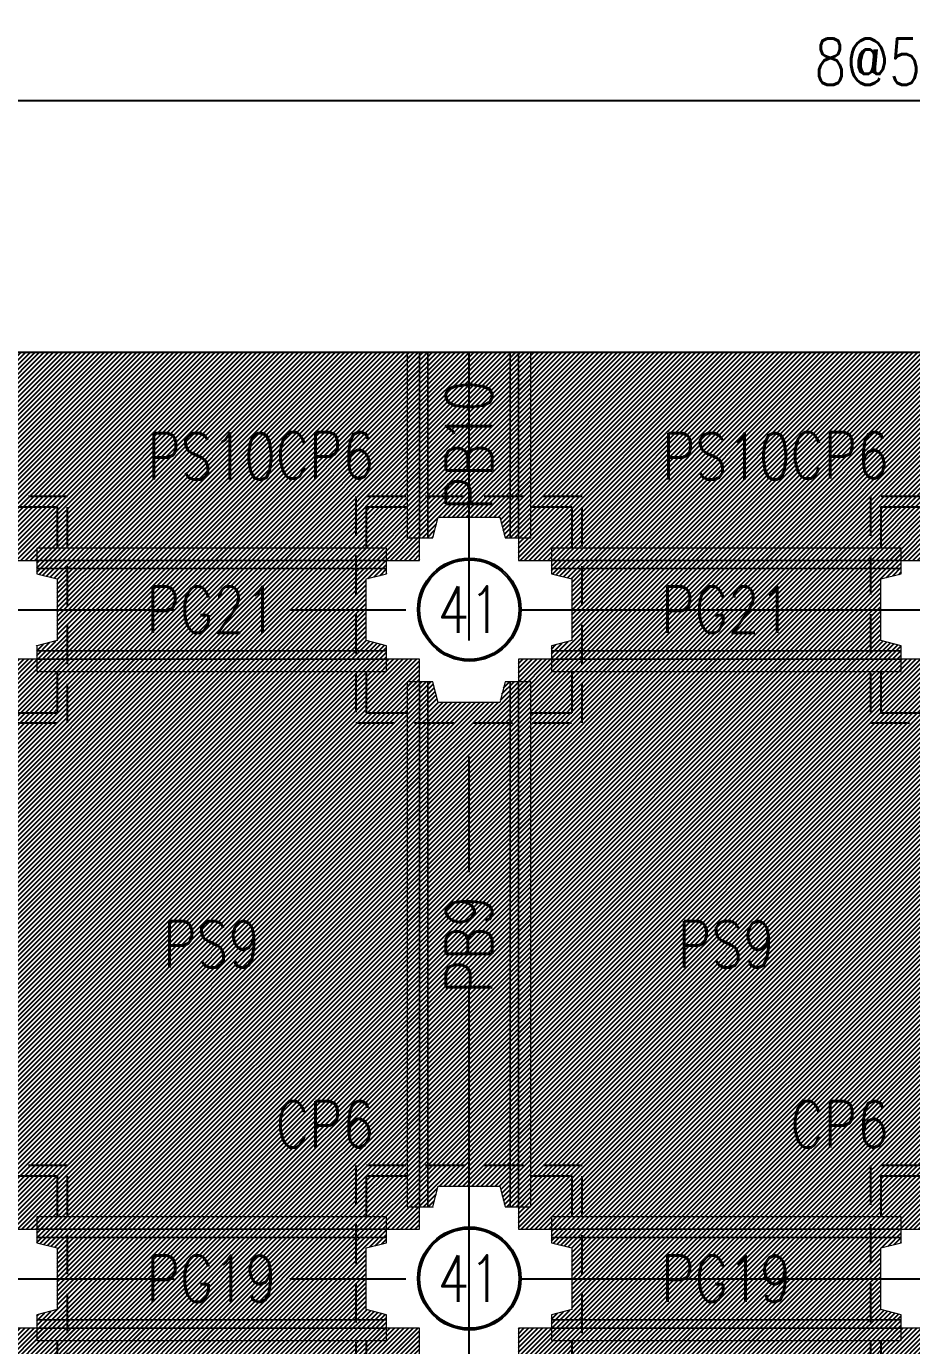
# Model space of a CAD drawing. Extents: x -4754 to 9942, y -22015 to 3841.
# Drawn here: x 1161 to 2021, y -17950 to -16668 of the extents above; entities that cross this region are included whole.
import ezdxf
from ezdxf.enums import TextEntityAlignment as Align

# ---------------------------------------------------------------- set-up
doc = ezdxf.new("R2010")
doc.units = 0
doc.header["$LTSCALE"] = 3
doc.linetypes.add('CENTER', pattern=[2, 1.25, -0.25, 0.25, -0.25])
doc.linetypes.add('DASHED', pattern=[19.05, 12.7, -6.35])
doc.layers.get('0').update_dxf_attribs({"linetype": 'CONTINUOUS'})
for name, color, linetype in [('HB_DIM', 1, 'CONTINUOUS'), ('基椿', 1, 'CONTINUOUS'), ('底圖', 7, 'CONTINUOUS'), ('預鑄梁', 7, 'CONTINUOUS'), ('預鑄梁_HATCH', 253, 'CONTINUOUS'), ('預鑄梁_TXT', 2, 'CONTINUOUS'), ('預鑄梁_外緣', 7, 'CONTINUOUS'), ('預鑄樁帽', 6, 'CONTINUOUS'), ('預鑄樁帽_TXT', 2, 'CONTINUOUS'), ('預鑄版', 7, 'CONTINUOUS'), ('預鑄版_TXT', 2, 'CONTINUOUS')]:
    doc.layers.add(name, color=color, linetype=linetype)
doc.layers.add('預鑄版_HATCH', color=253, linetype='CONTINUOUS', transparency=0.8)
doc.styles.get("Standard").update_dxf_attribs({"font": 'ROMANS.shx', "width": 0.8, "bigfont": 'LCHINA.shx'})
doc.dimstyles.new('150cm', dxfattribs={"dimscale": 15, "dimtxt": 3, "dimasz": 2.5, "dimexe": 2, "dimexo": 2, "dimgap": 1, "dimtad": 1, "dimdsep": 46, "dimtxsty": 'Standard', "dimcen": 0, "dimclrt": 2, "dimadec": 0, "dimazin": 0, "dimtfac": 1, "dimtix": 1, "dimtmove": 2, "dimatfit": 3, "dimfxl": 1, "dimtolj": 1, "dimtzin": 0, "dimarcsym": 0})

# ---------------------------------------------------------------- blocks, each defined once
blk = doc.blocks.new('*D58')
at = {"layer": 'HB_DIM', "color": 0, "lineweight": -2}
for p, q in [((-158.2, -16954.7), (-158.2, -16559.7)), ((4339.8, -16954.7), (4339.8, -16559.7)), ((-120.7, -16589.7), (4302.3, -16589.7))]:
    blk.add_line(p, q, dxfattribs=at)
at = {"layer": 'HB_DIM', "color": 0}
for points in [[(-120.7, -16583.4), (-120.7, -16595.9), (-158.2, -16589.7)], [(4302.3, -16595.9), (4302.3, -16583.4), (4339.8, -16589.7)]]:
    blk.add_solid(points, dxfattribs=at)
at = {"layer": 'HB_DIM', "color": 2, "linetype": 'Continuous', "insert": (2090.8, -16552.2), "char_height": 45, "attachment_point": 5}
blk.add_mtext('\\A1;4498', dxfattribs=at)
blk = doc.blocks.new('*D61')
at = {"layer": 'HB_DIM', "color": 0, "lineweight": -2}
for p, q in [((90.8, -16954.7), (90.8, -16709.7)), ((4090.8, -16954.7), (4090.8, -16709.7)), ((128.3, -16739.7), (4053.3, -16739.7))]:
    blk.add_line(p, q, dxfattribs=at)
at = {"layer": 'HB_DIM', "color": 0}
for points in [[(128.3, -16733.4), (128.3, -16745.9), (90.8, -16739.7)], [(4053.3, -16745.9), (4053.3, -16733.4), (4090.8, -16739.7)]]:
    blk.add_solid(points, dxfattribs=at)
at = {"layer": 'HB_DIM', "color": 2, "linetype": 'Continuous', "insert": (2090.8, -16702.2), "char_height": 45, "attachment_point": 5}
blk.add_mtext('\\A1;8@500=4000', dxfattribs=at)
blk = doc.blocks.new('pile')
at = {"color": 7, "linetype": 'Continuous'}
for radius in [50, 48.4]:
    blk.add_circle((0.4, 0.2), radius, dxfattribs=at)
at = {"color": 2, "linetype": 'Continuous', "width": 0.8}
blk.add_attdef('A', text='', height=45, dxfattribs=at).set_placement((0.4, 0.2), align=Align.MIDDLE)

msp = doc.modelspace()

# ---------------------------------------------------------------- hatches: boundary and pattern name
at = {"layer": '預鑄梁_HATCH', "linetype": 'Continuous'}
h = msp.add_hatch(dxfattribs=at)
h.set_pattern_fill('ANSI31', color=256, style=0)
h.paths.add_polyline_path([(1530.844, -17164.682), (1542.844, -17164.682), (1550.844, -17164.682), (1555.844, -17164.682), (1560.844, -17144.682), (1620.844, -17144.682), (1625.844, -17164.682), (1630.844, -17164.682), (1638.844, -17164.682), (1650.844, -17164.682), (1650.844, -17164.682), (1650.844, -16984.682), (1650.844, -16984.682), (1530.844, -16984.682), (1530.844, -16984.682)], flags=17)
h = msp.add_hatch(dxfattribs=at)
h.set_pattern_fill('ANSI31', color=256, style=0)
h.paths.add_polyline_path([(1170.844, -17294.682), (1510.844, -17294.682), (1510.844, -17294.682), (1510.844, -17282.682), (1510.844, -17274.682), (1510.844, -17269.682), (1490.844, -17264.682), (1490.844, -17204.682), (1510.844, -17199.682), (1510.844, -17194.682), (1510.844, -17186.682), (1510.844, -17174.682), (1510.844, -17174.682), (1170.844, -17174.682), (1170.844, -17174.682), (1170.844, -17186.682), (1170.844, -17194.682), (1170.844, -17199.682), (1190.844, -17204.682), (1190.844, -17264.682), (1170.844, -17269.682), (1170.844, -17274.682), (1170.844, -17282.682)], flags=17)
h = msp.add_hatch(dxfattribs=at)
h.set_pattern_fill('ANSI31', color=256, style=0)
h.paths.add_polyline_path([(1670.844, -17294.682), (2010.844, -17294.682), (2010.844, -17294.682), (2010.844, -17282.682), (2010.844, -17274.682), (2010.844, -17269.682), (1990.844, -17264.682), (1990.844, -17204.682), (2010.844, -17199.682), (2010.844, -17194.682), (2010.844, -17186.682), (2010.844, -17174.682), (2010.844, -17174.682), (1670.844, -17174.682), (1670.844, -17174.682), (1670.844, -17186.682), (1670.844, -17194.682), (1670.844, -17199.682), (1690.844, -17204.682), (1690.844, -17264.682), (1670.844, -17269.682), (1670.844, -17274.682), (1670.844, -17282.682)], flags=17)
h = msp.add_hatch(dxfattribs=at)
h.set_pattern_fill('ANSI31', color=256, style=0)
h.paths.add_polyline_path([(1530.844, -17814.682), (1542.844, -17814.682), (1550.844, -17814.682), (1555.844, -17814.682), (1560.844, -17794.682), (1620.844, -17794.682), (1625.844, -17814.682), (1630.844, -17814.682), (1638.844, -17814.682), (1650.844, -17814.682), (1650.844, -17794.682), (1650.844, -17324.682), (1650.844, -17814.682), (1650.844, -17304.682), (1650.844, -17304.682), (1638.844, -17304.682), (1630.844, -17304.682), (1625.844, -17304.682), (1620.844, -17324.682), (1560.844, -17324.682), (1555.844, -17304.682), (1550.844, -17304.682), (1542.844, -17304.682), (1530.844, -17304.682), (1530.844, -17794.682), (1530.844, -17324.682), (1530.844, -17304.682)], flags=17)
h = msp.add_hatch(dxfattribs=at)
h.set_pattern_fill('ANSI31', color=256, style=0)
h.paths.add_polyline_path([(1170.844, -17944.682), (1510.844, -17944.682), (1510.844, -17944.682), (1510.844, -17932.682), (1510.844, -17924.682), (1510.844, -17919.682), (1490.844, -17914.682), (1490.844, -17854.682), (1510.844, -17849.682), (1510.844, -17844.682), (1510.844, -17836.682), (1510.844, -17824.682), (1510.844, -17824.682), (1170.844, -17824.682), (1170.844, -17824.682), (1170.844, -17836.682), (1170.844, -17844.682), (1170.844, -17849.682), (1190.844, -17854.682), (1190.844, -17914.682), (1170.844, -17919.682), (1170.844, -17924.682), (1170.844, -17932.682)], flags=17)
h = msp.add_hatch(dxfattribs=at)
h.set_pattern_fill('ANSI31', color=256, style=0)
h.paths.add_polyline_path([(1670.844, -17944.682), (2010.844, -17944.682), (2010.844, -17944.682), (2010.844, -17932.682), (2010.844, -17924.682), (2010.844, -17919.682), (1990.844, -17914.682), (1990.844, -17854.682), (2010.844, -17849.682), (2010.844, -17844.682), (2010.844, -17836.682), (2010.844, -17824.682), (2010.844, -17824.682), (1670.844, -17824.682), (1670.844, -17824.682), (1670.844, -17836.682), (1670.844, -17844.682), (1670.844, -17849.682), (1690.844, -17854.682), (1690.844, -17914.682), (1670.844, -17919.682), (1670.844, -17924.682), (1670.844, -17932.682)], flags=17)
at = {"layer": '預鑄版_HATCH', "linetype": 'Continuous'}
h = msp.add_hatch(dxfattribs=at)
h.set_pattern_fill('ANSI31', color=256, style=0)
h.paths.add_polyline_path([(1138.844, -17186.682), (1542.844, -17186.682), (1542.844, -16984.682), (1138.844, -16984.682)], flags=17)
h = msp.add_hatch(dxfattribs=at)
h.set_pattern_fill('ANSI31', color=256, style=0)
h.paths.add_polyline_path([(1638.844, -17186.682), (2042.844, -17186.682), (2042.844, -16984.682), (1638.844, -16984.682)], flags=17)
h = msp.add_hatch(dxfattribs=at)
h.set_pattern_fill('ANSI31', color=256, style=0)
h.paths.add_polyline_path([(1138.844, -17836.682), (1542.844, -17836.682), (1542.844, -17282.682), (1138.844, -17282.682)], flags=17)
h = msp.add_hatch(dxfattribs=at)
h.set_pattern_fill('ANSI31', color=256, style=0)
h.paths.add_polyline_path([(1638.844, -17836.682), (2042.844, -17836.682), (2042.844, -17282.682), (1638.844, -17282.682)], flags=17)
h = msp.add_hatch(dxfattribs=at)
h.set_pattern_fill('ANSI31', color=256, style=0)
h.paths.add_polyline_path([(1138.844, -18486.682), (1542.844, -18486.682), (1542.844, -17932.682), (1138.844, -17932.682)], flags=17)
h = msp.add_hatch(dxfattribs=at)
h.set_pattern_fill('ANSI31', color=256, style=0)
h.paths.add_polyline_path([(1638.844, -18486.682), (2042.844, -18486.682), (2042.844, -17932.682), (1638.844, -17932.682)], flags=17)

# ---------------------------------------------------------------- linework, layer by layer
at = {"layer": '底圖', "color": 4, "linetype": 'Continuous'}
msp.add_lwpolyline([(-158.156, -19964.682), (4339.844, -19964.682), (4339.844, -16984.682), (-158.156, -16984.682), (-158.156, -19964.682)], dxfattribs=at)
at = {"layer": '底圖', "color": 252, "linetype": 'CENTER', "ltscale": 150}
for points in [[(1590.844, -19964.682), (1590.844, -16984.682)], [(-158.156, -17234.682), (4339.844, -17234.682)], [(-158.156, -17884.682), (4339.844, -17884.682)]]:
    msp.add_lwpolyline(points, dxfattribs=at)
at = {"layer": '預鑄梁', "lineweight": 5}
for p, q in [((1542.844, -16984.682, 135), (1530.844, -16984.682, 135)), ((1530.844, -16984.682, 135), (1530.844, -17144.682, 135)), ((1550.844, -16984.682, 119), (1542.844, -16984.682, 135)), ((1542.844, -16984.682, 135), (1542.844, -17144.682, 135)), ((1542.844, -17144.682, 135), (1542.844, -16984.682, 135)), ((1550.844, -17144.682, 119), (1550.844, -16984.682, 119)), ((1630.844, -16984.682, 119), (1550.844, -16984.682, 119)), ((1550.844, -16984.682, 119), (1550.844, -17144.682, 119)), ((1638.844, -16984.682, 135), (1630.844, -16984.682, 119)), ((1630.844, -16984.682, 119), (1630.844, -17144.682, 119)), ((1630.844, -17144.682, 119), (1630.844, -16984.682, 119)), ((1650.844, -16984.682, 135), (1638.844, -16984.682, 135)), ((1638.844, -16984.682, 135), (1638.844, -17144.682, 135)), ((1638.844, -17144.682, 135), (1638.844, -16984.682, 135)), ((1650.844, -17144.682, 135), (1650.844, -16984.682, 135)), ((1530.844, -17144.682, 135), (1530.844, -17164.682, 135)), ((1542.844, -17144.682, 135), (1542.844, -17164.682, 135)), ((1542.844, -17164.682, 135), (1542.844, -17144.682, 135)), ((1550.844, -17144.682, 119), (1550.844, -17164.682, 119)), ((1550.844, -17164.682, 119), (1550.844, -17144.682, 119)), ((1555.844, -17164.682, 119), (1560.844, -17144.682, 119)), ((1560.844, -17144.682, 119), (1620.844, -17144.682, 119)), ((1620.844, -17144.682, 119), (1625.844, -17164.682, 119)), ((1630.844, -17164.682, 119), (1630.844, -17144.682, 119)), ((1630.844, -17144.682, 119), (1630.844, -17164.682, 119)), ((1638.844, -17164.682, 135), (1638.844, -17144.682, 135)), ((1638.844, -17144.682, 135), (1638.844, -17164.682, 135)), ((1650.844, -17164.682, 135), (1650.844, -17144.682, 135)), ((1190.844, -17174.682, 135), (1170.844, -17174.682, 135)), ((1170.844, -17174.682, 135), (1170.844, -17186.682, 135)), ((1490.844, -17174.682, 135), (1190.844, -17174.682, 135)), ((1510.844, -17174.682, 135), (1490.844, -17174.682, 135)), ((1510.844, -17186.682, 135), (1510.844, -17174.682, 135)), ((1530.844, -17164.682, 135), (1542.844, -17164.682, 135)), ((1542.844, -17164.682, 135), (1550.844, -17164.682, 119)), ((1550.844, -17164.682, 119), (1555.844, -17164.682, 119)), ((1625.844, -17164.682, 119), (1630.844, -17164.682, 119)), ((1630.844, -17164.682, 119), (1638.844, -17164.682, 135)), ((1638.844, -17164.682, 135), (1650.844, -17164.682, 135)), ((1690.844, -17174.682, 135), (1670.844, -17174.682, 135)), ((1670.844, -17174.682, 135), (1670.844, -17186.682, 135)), ((1990.844, -17174.682, 135), (1690.844, -17174.682, 135)), ((2010.844, -17174.682, 135), (1990.844, -17174.682, 135)), ((2010.844, -17186.682, 135), (2010.844, -17174.682, 135)), ((1190.844, -17186.682, 135), (1170.844, -17186.682, 135)), ((1170.844, -17186.682, 135), (1170.844, -17194.682, 120)), ((1170.844, -17186.682, 135), (1190.844, -17186.682, 135)), ((1490.844, -17186.682, 135), (1190.844, -17186.682, 135)), ((1190.844, -17186.682, 135), (1490.844, -17186.682, 135)), ((1510.844, -17186.682, 135), (1490.844, -17186.682, 135)), ((1490.844, -17186.682, 135), (1510.844, -17186.682, 135)), ((1510.844, -17194.682, 120), (1510.844, -17186.682, 135)), ((1690.844, -17186.682, 135), (1670.844, -17186.682, 135)), ((1670.844, -17186.682, 135), (1670.844, -17194.682, 120)), ((1670.844, -17186.682, 135), (1690.844, -17186.682, 135)), ((1990.844, -17186.682, 135), (1690.844, -17186.682, 135)), ((1690.844, -17186.682, 135), (1990.844, -17186.682, 135)), ((2010.844, -17186.682, 135), (1990.844, -17186.682, 135)), ((1990.844, -17186.682, 135), (2010.844, -17186.682, 135)), ((2010.844, -17194.682, 120), (2010.844, -17186.682, 135)), ((1190.844, -17194.682, 120), (1170.844, -17194.682, 120)), ((1170.844, -17194.682, 120), (1170.844, -17199.682, 120)), ((1170.844, -17194.682, 120), (1190.844, -17194.682, 120)), ((1170.844, -17199.682, 120), (1190.844, -17204.682, 120)), ((1190.844, -17194.682, 120), (1490.844, -17194.682, 120)), ((1490.844, -17194.682, 120), (1190.844, -17194.682, 120)), ((1510.844, -17194.682, 120), (1490.844, -17194.682, 120)), ((1490.844, -17194.682, 120), (1510.844, -17194.682, 120)), ((1490.844, -17204.682, 120), (1510.844, -17199.682, 120)), ((1510.844, -17199.682, 120), (1510.844, -17194.682, 120)), ((1690.844, -17194.682, 120), (1670.844, -17194.682, 120)), ((1670.844, -17194.682, 120), (1670.844, -17199.682, 120)), ((1670.844, -17194.682, 120), (1690.844, -17194.682, 120)), ((1670.844, -17199.682, 120), (1690.844, -17204.682, 120)), ((1690.844, -17194.682, 120), (1990.844, -17194.682, 120)), ((1990.844, -17194.682, 120), (1690.844, -17194.682, 120)), ((2010.844, -17194.682, 120), (1990.844, -17194.682, 120)), ((1990.844, -17194.682, 120), (2010.844, -17194.682, 120)), ((1990.844, -17204.682, 120), (2010.844, -17199.682, 120)), ((2010.844, -17199.682, 120), (2010.844, -17194.682, 120)), ((1190.844, -17204.682, 120), (1190.844, -17264.682, 120)), ((1490.844, -17264.682, 120), (1490.844, -17204.682, 120)), ((1690.844, -17204.682, 120), (1690.844, -17264.682, 120)), ((1990.844, -17264.682, 120), (1990.844, -17204.682, 120)), ((1190.844, -17264.682, 120), (1170.844, -17269.682, 120)), ((1510.844, -17269.682, 120), (1490.844, -17264.682, 120)), ((1690.844, -17264.682, 120), (1670.844, -17269.682, 120)), ((2010.844, -17269.682, 120), (1990.844, -17264.682, 120)), ((1170.844, -17269.682, 120), (1170.844, -17274.682, 120)), ((1170.844, -17274.682, 120), (1190.844, -17274.682, 120)), ((1190.844, -17274.682, 120), (1170.844, -17274.682, 120)), ((1170.844, -17274.682, 120), (1170.844, -17282.682, 136)), ((1490.844, -17274.682, 120), (1190.844, -17274.682, 120)), ((1190.844, -17274.682, 120), (1490.844, -17274.682, 120)), ((1490.844, -17274.682, 120), (1510.844, -17274.682, 120)), ((1510.844, -17274.682, 120), (1490.844, -17274.682, 120)), ((1510.844, -17274.682, 120), (1510.844, -17269.682, 120)), ((1510.844, -17282.682, 136), (1510.844, -17274.682, 120)), ((1670.844, -17269.682, 120), (1670.844, -17274.682, 120)), ((1670.844, -17274.682, 120), (1690.844, -17274.682, 120)), ((1690.844, -17274.682, 120), (1670.844, -17274.682, 120)), ((1670.844, -17274.682, 120), (1670.844, -17282.682, 136)), ((1990.844, -17274.682, 120), (1690.844, -17274.682, 120)), ((1690.844, -17274.682, 120), (1990.844, -17274.682, 120)), ((1990.844, -17274.682, 120), (2010.844, -17274.682, 120)), ((2010.844, -17274.682, 120), (1990.844, -17274.682, 120)), ((2010.844, -17274.682, 120), (2010.844, -17269.682, 120)), ((2010.844, -17282.682, 136), (2010.844, -17274.682, 120)), ((1170.844, -17282.682, 136), (1190.844, -17282.682, 136)), ((1190.844, -17282.682, 136), (1170.844, -17282.682, 136)), ((1170.844, -17282.682, 136), (1170.844, -17294.682, 136)), ((1490.844, -17282.682, 136), (1190.844, -17282.682, 136)), ((1190.844, -17282.682, 136), (1490.844, -17282.682, 136)), ((1490.844, -17282.682, 136), (1510.844, -17282.682, 136)), ((1510.844, -17282.682, 136), (1490.844, -17282.682, 136)), ((1510.844, -17294.682, 136), (1510.844, -17282.682, 136)), ((1670.844, -17282.682, 136), (1690.844, -17282.682, 136)), ((1690.844, -17282.682, 136), (1670.844, -17282.682, 136)), ((1670.844, -17282.682, 136), (1670.844, -17294.682, 136)), ((1990.844, -17282.682, 136), (1690.844, -17282.682, 136)), ((1690.844, -17282.682, 136), (1990.844, -17282.682, 136)), ((1990.844, -17282.682, 136), (2010.844, -17282.682, 136)), ((2010.844, -17282.682, 136), (1990.844, -17282.682, 136)), ((2010.844, -17294.682, 136), (2010.844, -17282.682, 136)), ((1170.844, -17294.682, 136), (1190.844, -17294.682, 136)), ((1190.844, -17294.682, 136), (1490.844, -17294.682, 136)), ((1490.844, -17294.682, 136), (1510.844, -17294.682, 136)), ((1542.844, -17304.682, 136), (1530.844, -17304.682, 136)), ((1530.844, -17304.682, 136), (1530.844, -17324.682, 136)), ((1550.844, -17304.682, 120), (1542.844, -17304.682, 136)), ((1542.844, -17304.682, 136), (1542.844, -17324.682, 136)), ((1542.844, -17324.682, 136), (1542.844, -17304.682, 136)), ((1555.844, -17304.682, 120), (1550.844, -17304.682, 120)), ((1550.844, -17304.682, 120), (1550.844, -17324.682, 120)), ((1550.844, -17324.682, 120), (1550.844, -17304.682, 120)), ((1560.844, -17324.682, 120), (1555.844, -17304.682, 120)), ((1625.844, -17304.682, 120), (1620.844, -17324.682, 120)), ((1630.844, -17304.682, 120), (1625.844, -17304.682, 120)), ((1630.844, -17324.682, 120), (1630.844, -17304.682, 120)), ((1630.844, -17304.682, 120), (1630.844, -17324.682, 120)), ((1638.844, -17304.682, 136), (1630.844, -17304.682, 120)), ((1638.844, -17324.682, 136), (1638.844, -17304.682, 136)), ((1638.844, -17304.682, 136), (1638.844, -17324.682, 136)), ((1650.844, -17304.682, 136), (1638.844, -17304.682, 136)), ((1650.844, -17324.682, 136), (1650.844, -17304.682, 136)), ((1670.844, -17294.682, 136), (1690.844, -17294.682, 136)), ((1690.844, -17294.682, 136), (1990.844, -17294.682, 136)), ((1990.844, -17294.682, 136), (2010.844, -17294.682, 136)), ((1530.844, -17324.682, 136), (1530.844, -17794.682, 136)), ((1542.844, -17324.682, 136), (1542.844, -17794.682, 136)), ((1542.844, -17794.682, 136), (1542.844, -17324.682, 136)), ((1550.844, -17794.682, 120), (1550.844, -17324.682, 120)), ((1550.844, -17324.682, 120), (1550.844, -17794.682, 120)), ((1620.844, -17324.682, 120), (1560.844, -17324.682, 120)), ((1630.844, -17324.682, 120), (1630.844, -17794.682, 120)), ((1630.844, -17794.682, 120), (1630.844, -17324.682, 120)), ((1638.844, -17324.682, 136), (1638.844, -17794.682, 136)), ((1638.844, -17794.682, 136), (1638.844, -17324.682, 136)), ((1650.844, -17794.682, 136), (1650.844, -17324.682, 136)), ((1530.844, -17794.682, 136), (1530.844, -17814.682, 136)), ((1542.844, -17794.682, 136), (1542.844, -17814.682, 136)), ((1542.844, -17814.682, 136), (1542.844, -17794.682, 136)), ((1550.844, -17794.682, 120), (1550.844, -17814.682, 120)), ((1550.844, -17814.682, 120), (1550.844, -17794.682, 120)), ((1555.844, -17814.682, 120), (1560.844, -17794.682, 120)), ((1560.844, -17794.682, 120), (1620.844, -17794.682, 120)), ((1620.844, -17794.682, 120), (1625.844, -17814.682, 120)), ((1630.844, -17814.682, 120), (1630.844, -17794.682, 120)), ((1630.844, -17794.682, 120), (1630.844, -17814.682, 120)), ((1638.844, -17814.682, 136), (1638.844, -17794.682, 136)), ((1638.844, -17794.682, 136), (1638.844, -17814.682, 136)), ((1650.844, -17814.682, 136), (1650.844, -17794.682, 136)), ((1530.844, -17814.682, 136), (1542.844, -17814.682, 136)), ((1542.844, -17814.682, 136), (1550.844, -17814.682, 120)), ((1550.844, -17814.682, 120), (1555.844, -17814.682, 120)), ((1625.844, -17814.682, 120), (1630.844, -17814.682, 120)), ((1630.844, -17814.682, 120), (1638.844, -17814.682, 136)), ((1638.844, -17814.682, 136), (1650.844, -17814.682, 136)), ((1190.844, -17824.682, 136), (1170.844, -17824.682, 136)), ((1170.844, -17824.682, 136), (1170.844, -17836.682, 136)), ((1490.844, -17824.682, 136), (1190.844, -17824.682, 136)), ((1510.844, -17824.682, 136), (1490.844, -17824.682, 136)), ((1510.844, -17836.682, 136), (1510.844, -17824.682, 136)), ((1690.844, -17824.682, 136), (1670.844, -17824.682, 136)), ((1670.844, -17824.682, 136), (1670.844, -17836.682, 136)), ((1990.844, -17824.682, 136), (1690.844, -17824.682, 136)), ((2010.844, -17824.682, 136), (1990.844, -17824.682, 136)), ((2010.844, -17836.682, 136), (2010.844, -17824.682, 136)), ((1190.844, -17836.682, 136), (1170.844, -17836.682, 136)), ((1170.844, -17836.682, 136), (1170.844, -17844.682, 124)), ((1170.844, -17836.682, 136), (1190.844, -17836.682, 136)), ((1490.844, -17836.682, 136), (1190.844, -17836.682, 136)), ((1190.844, -17836.682, 136), (1490.844, -17836.682, 136)), ((1510.844, -17836.682, 136), (1490.844, -17836.682, 136)), ((1490.844, -17836.682, 136), (1510.844, -17836.682, 136)), ((1510.844, -17844.682, 124), (1510.844, -17836.682, 136)), ((1690.844, -17836.682, 136), (1670.844, -17836.682, 136)), ((1670.844, -17836.682, 136), (1670.844, -17844.682, 124)), ((1670.844, -17836.682, 136), (1690.844, -17836.682, 136)), ((1990.844, -17836.682, 136), (1690.844, -17836.682, 136)), ((1690.844, -17836.682, 136), (1990.844, -17836.682, 136)), ((2010.844, -17836.682, 136), (1990.844, -17836.682, 136)), ((1990.844, -17836.682, 136), (2010.844, -17836.682, 136)), ((2010.844, -17844.682, 124), (2010.844, -17836.682, 136)), ((1190.844, -17844.682, 124), (1170.844, -17844.682, 124)), ((1170.844, -17844.682, 124), (1170.844, -17849.682, 124)), ((1170.844, -17844.682, 124), (1190.844, -17844.682, 124)), ((1170.844, -17849.682, 124), (1190.844, -17854.682, 124)), ((1190.844, -17844.682, 124), (1490.844, -17844.682, 124)), ((1490.844, -17844.682, 124), (1190.844, -17844.682, 124)), ((1190.844, -17854.682, 124), (1190.844, -17914.682, 124)), ((1510.844, -17844.682, 124), (1490.844, -17844.682, 124)), ((1490.844, -17844.682, 124), (1510.844, -17844.682, 124)), ((1490.844, -17854.682, 124), (1510.844, -17849.682, 124)), ((1490.844, -17914.682, 124), (1490.844, -17854.682, 124)), ((1510.844, -17849.682, 124), (1510.844, -17844.682, 124)), ((1690.844, -17844.682, 124), (1670.844, -17844.682, 124)), ((1670.844, -17844.682, 124), (1670.844, -17849.682, 124)), ((1670.844, -17844.682, 124), (1690.844, -17844.682, 124)), ((1670.844, -17849.682, 124), (1690.844, -17854.682, 124)), ((1690.844, -17844.682, 124), (1990.844, -17844.682, 124)), ((1990.844, -17844.682, 124), (1690.844, -17844.682, 124)), ((1690.844, -17854.682, 124), (1690.844, -17914.682, 124)), ((2010.844, -17844.682, 124), (1990.844, -17844.682, 124)), ((1990.844, -17844.682, 124), (2010.844, -17844.682, 124)), ((1990.844, -17854.682, 124), (2010.844, -17849.682, 124)), ((1990.844, -17914.682, 124), (1990.844, -17854.682, 124)), ((2010.844, -17849.682, 124), (2010.844, -17844.682, 124)), ((1190.844, -17914.682, 124), (1170.844, -17919.682, 124)), ((1170.844, -17919.682, 124), (1170.844, -17924.682, 124)), ((1510.844, -17919.682, 124), (1490.844, -17914.682, 124)), ((1510.844, -17924.682, 124), (1510.844, -17919.682, 124)), ((1690.844, -17914.682, 124), (1670.844, -17919.682, 124)), ((1670.844, -17919.682, 124), (1670.844, -17924.682, 124)), ((2010.844, -17919.682, 124), (1990.844, -17914.682, 124)), ((2010.844, -17924.682, 124), (2010.844, -17919.682, 124)), ((1170.844, -17924.682, 124), (1190.844, -17924.682, 124)), ((1190.844, -17924.682, 124), (1170.844, -17924.682, 124)), ((1170.844, -17924.682, 124), (1170.844, -17932.682, 140)), ((1170.844, -17932.682, 140), (1190.844, -17932.682, 140)), ((1190.844, -17932.682, 140), (1170.844, -17932.682, 140)), ((1170.844, -17932.682, 140), (1170.844, -17944.682, 140)), ((1490.844, -17924.682, 124), (1190.844, -17924.682, 124)), ((1190.844, -17924.682, 124), (1490.844, -17924.682, 124)), ((1490.844, -17932.682, 140), (1190.844, -17932.682, 140)), ((1190.844, -17932.682, 140), (1490.844, -17932.682, 140)), ((1490.844, -17924.682, 124), (1510.844, -17924.682, 124)), ((1510.844, -17924.682, 124), (1490.844, -17924.682, 124)), ((1490.844, -17932.682, 140), (1510.844, -17932.682, 140)), ((1510.844, -17932.682, 140), (1490.844, -17932.682, 140)), ((1510.844, -17932.682, 140), (1510.844, -17924.682, 124)), ((1510.844, -17944.682, 140), (1510.844, -17932.682, 140)), ((1670.844, -17924.682, 124), (1690.844, -17924.682, 124)), ((1690.844, -17924.682, 124), (1670.844, -17924.682, 124)), ((1670.844, -17924.682, 124), (1670.844, -17932.682, 140)), ((1670.844, -17932.682, 140), (1690.844, -17932.682, 140)), ((1690.844, -17932.682, 140), (1670.844, -17932.682, 140)), ((1670.844, -17932.682, 140), (1670.844, -17944.682, 140)), ((1990.844, -17924.682, 124), (1690.844, -17924.682, 124)), ((1690.844, -17924.682, 124), (1990.844, -17924.682, 124)), ((1990.844, -17932.682, 140), (1690.844, -17932.682, 140)), ((1690.844, -17932.682, 140), (1990.844, -17932.682, 140)), ((1990.844, -17924.682, 124), (2010.844, -17924.682, 124)), ((2010.844, -17924.682, 124), (1990.844, -17924.682, 124)), ((1990.844, -17932.682, 140), (2010.844, -17932.682, 140)), ((2010.844, -17932.682, 140), (1990.844, -17932.682, 140)), ((2010.844, -17932.682, 140), (2010.844, -17924.682, 124)), ((2010.844, -17944.682, 140), (2010.844, -17932.682, 140)), ((1170.844, -17944.682, 140), (1190.844, -17944.682, 140)), ((1190.844, -17944.682, 140), (1490.844, -17944.682, 140)), ((1490.844, -17944.682, 140), (1510.844, -17944.682, 140)), ((1670.844, -17944.682, 140), (1690.844, -17944.682, 140)), ((1690.844, -17944.682, 140), (1990.844, -17944.682, 140)), ((1990.844, -17944.682, 140), (2010.844, -17944.682, 140))]:
    msp.add_line(p, q, dxfattribs=at)
at = {"layer": '預鑄梁', "color": 1, "linetype": 'Continuous'}
for points in [[(1150.844, -17134.682), (1190.844, -17134.682)], [(1190.844, -17134.682), (1190.844, -17174.682)], [(1490.844, -17134.682), (1490.844, -17174.682)], [(1490.844, -17134.682), (1530.844, -17134.682)], [(1650.844, -17134.682), (1690.844, -17134.682)], [(1690.844, -17134.682), (1690.844, -17174.682)], [(1990.844, -17134.682), (1990.844, -17174.682)], [(1990.844, -17134.682), (2030.844, -17134.682)], [(1190.844, -17294.682), (1190.844, -17334.682)], [(1490.844, -17294.682), (1490.844, -17334.682)], [(1690.844, -17294.682), (1690.844, -17334.682)], [(1990.844, -17294.682), (1990.844, -17334.682)], [(1150.844, -17334.682), (1190.844, -17334.682)], [(1490.844, -17334.682), (1530.844, -17334.682)], [(1650.844, -17334.682), (1690.844, -17334.682)], [(1990.844, -17334.682), (2030.844, -17334.682)], [(1150.844, -17784.682), (1190.844, -17784.682)], [(1190.844, -17784.682), (1190.844, -17824.682)], [(1490.844, -17784.682), (1490.844, -17824.682)], [(1490.844, -17784.682), (1530.844, -17784.682)], [(1650.844, -17784.682), (1690.844, -17784.682)], [(1690.844, -17784.682), (1690.844, -17824.682)], [(1990.844, -17784.682), (1990.844, -17824.682)], [(1990.844, -17784.682), (2030.844, -17784.682)], [(1190.844, -17944.682), (1190.844, -17984.682)], [(1490.844, -17944.682), (1490.844, -17984.682)], [(1690.844, -17944.682), (1690.844, -17984.682)], [(1990.844, -17944.682), (1990.844, -17984.682)]]:
    msp.add_lwpolyline(points, dxfattribs=at)
at = {"layer": '預鑄梁_外緣', "lineweight": 5}
for p, q in [((1542.844, -16984.682, 135), (1530.844, -16984.682, 135)), ((1530.844, -16984.682, 135), (1530.844, -17144.682, 135)), ((1550.844, -16984.682, 119), (1542.844, -16984.682, 135)), ((1630.844, -16984.682, 119), (1550.844, -16984.682, 119)), ((1638.844, -16984.682, 135), (1630.844, -16984.682, 119)), ((1650.844, -16984.682, 135), (1638.844, -16984.682, 135)), ((1650.844, -17144.682, 135), (1650.844, -16984.682, 135)), ((1530.844, -17144.682, 135), (1530.844, -17164.682, 135)), ((1555.844, -17164.682, 119), (1560.844, -17144.682, 119)), ((1560.844, -17144.682, 119), (1620.844, -17144.682, 119)), ((1620.844, -17144.682, 119), (1625.844, -17164.682, 119)), ((1650.844, -17164.682, 135), (1650.844, -17144.682, 135)), ((1190.844, -17174.682, 135), (1170.844, -17174.682, 135)), ((1170.844, -17174.682, 135), (1170.844, -17186.682, 135)), ((1490.844, -17174.682, 135), (1190.844, -17174.682, 135)), ((1510.844, -17174.682, 135), (1490.844, -17174.682, 135)), ((1510.844, -17186.682, 135), (1510.844, -17174.682, 135)), ((1530.844, -17164.682, 135), (1542.844, -17164.682, 135)), ((1542.844, -17164.682, 135), (1550.844, -17164.682, 119)), ((1550.844, -17164.682, 119), (1555.844, -17164.682, 119)), ((1625.844, -17164.682, 119), (1630.844, -17164.682, 119)), ((1630.844, -17164.682, 119), (1638.844, -17164.682, 135)), ((1638.844, -17164.682, 135), (1650.844, -17164.682, 135)), ((1690.844, -17174.682, 135), (1670.844, -17174.682, 135)), ((1670.844, -17174.682, 135), (1670.844, -17186.682, 135)), ((1990.844, -17174.682, 135), (1690.844, -17174.682, 135)), ((2010.844, -17174.682, 135), (1990.844, -17174.682, 135)), ((2010.844, -17186.682, 135), (2010.844, -17174.682, 135)), ((1170.844, -17186.682, 135), (1170.844, -17194.682, 120)), ((1510.844, -17194.682, 120), (1510.844, -17186.682, 135)), ((1670.844, -17186.682, 135), (1670.844, -17194.682, 120)), ((2010.844, -17194.682, 120), (2010.844, -17186.682, 135)), ((1170.844, -17194.682, 120), (1170.844, -17199.682, 120)), ((1170.844, -17199.682, 120), (1190.844, -17204.682, 120)), ((1490.844, -17204.682, 120), (1510.844, -17199.682, 120)), ((1510.844, -17199.682, 120), (1510.844, -17194.682, 120)), ((1670.844, -17194.682, 120), (1670.844, -17199.682, 120)), ((1670.844, -17199.682, 120), (1690.844, -17204.682, 120)), ((1990.844, -17204.682, 120), (2010.844, -17199.682, 120)), ((2010.844, -17199.682, 120), (2010.844, -17194.682, 120)), ((1190.844, -17204.682, 120), (1190.844, -17264.682, 120)), ((1490.844, -17264.682, 120), (1490.844, -17204.682, 120)), ((1690.844, -17204.682, 120), (1690.844, -17264.682, 120)), ((1990.844, -17264.682, 120), (1990.844, -17204.682, 120)), ((1190.844, -17264.682, 120), (1170.844, -17269.682, 120)), ((1510.844, -17269.682, 120), (1490.844, -17264.682, 120)), ((1690.844, -17264.682, 120), (1670.844, -17269.682, 120)), ((2010.844, -17269.682, 120), (1990.844, -17264.682, 120)), ((1170.844, -17269.682, 120), (1170.844, -17274.682, 120)), ((1170.844, -17274.682, 120), (1170.844, -17282.682, 136)), ((1510.844, -17274.682, 120), (1510.844, -17269.682, 120)), ((1510.844, -17282.682, 136), (1510.844, -17274.682, 120)), ((1670.844, -17269.682, 120), (1670.844, -17274.682, 120)), ((1670.844, -17274.682, 120), (1670.844, -17282.682, 136)), ((2010.844, -17274.682, 120), (2010.844, -17269.682, 120)), ((2010.844, -17282.682, 136), (2010.844, -17274.682, 120)), ((1170.844, -17282.682, 136), (1170.844, -17294.682, 136)), ((1510.844, -17294.682, 136), (1510.844, -17282.682, 136)), ((1670.844, -17282.682, 136), (1670.844, -17294.682, 136)), ((2010.844, -17294.682, 136), (2010.844, -17282.682, 136)), ((1170.844, -17294.682, 136), (1190.844, -17294.682, 136)), ((1190.844, -17294.682, 136), (1490.844, -17294.682, 136)), ((1490.844, -17294.682, 136), (1510.844, -17294.682, 136)), ((1542.844, -17304.682, 136), (1530.844, -17304.682, 136)), ((1530.844, -17304.682, 136), (1530.844, -17324.682, 136)), ((1550.844, -17304.682, 120), (1542.844, -17304.682, 136)), ((1555.844, -17304.682, 120), (1550.844, -17304.682, 120)), ((1560.844, -17324.682, 120), (1555.844, -17304.682, 120)), ((1625.844, -17304.682, 120), (1620.844, -17324.682, 120)), ((1630.844, -17304.682, 120), (1625.844, -17304.682, 120)), ((1638.844, -17304.682, 136), (1630.844, -17304.682, 120)), ((1650.844, -17304.682, 136), (1638.844, -17304.682, 136)), ((1650.844, -17324.682, 136), (1650.844, -17304.682, 136)), ((1670.844, -17294.682, 136), (1690.844, -17294.682, 136)), ((1690.844, -17294.682, 136), (1990.844, -17294.682, 136)), ((1990.844, -17294.682, 136), (2010.844, -17294.682, 136)), ((1530.844, -17324.682, 136), (1530.844, -17794.682, 136)), ((1620.844, -17324.682, 120), (1560.844, -17324.682, 120)), ((1650.844, -17794.682, 136), (1650.844, -17324.682, 136)), ((1530.844, -17794.682, 136), (1530.844, -17814.682, 136)), ((1555.844, -17814.682, 120), (1560.844, -17794.682, 120)), ((1560.844, -17794.682, 120), (1620.844, -17794.682, 120)), ((1620.844, -17794.682, 120), (1625.844, -17814.682, 120)), ((1650.844, -17814.682, 136), (1650.844, -17794.682, 136)), ((1530.844, -17814.682, 136), (1542.844, -17814.682, 136)), ((1542.844, -17814.682, 136), (1550.844, -17814.682, 120)), ((1550.844, -17814.682, 120), (1555.844, -17814.682, 120)), ((1625.844, -17814.682, 120), (1630.844, -17814.682, 120)), ((1630.844, -17814.682, 120), (1638.844, -17814.682, 136)), ((1638.844, -17814.682, 136), (1650.844, -17814.682, 136)), ((1190.844, -17824.682, 136), (1170.844, -17824.682, 136)), ((1170.844, -17824.682, 136), (1170.844, -17836.682, 136)), ((1490.844, -17824.682, 136), (1190.844, -17824.682, 136)), ((1510.844, -17824.682, 136), (1490.844, -17824.682, 136)), ((1510.844, -17836.682, 136), (1510.844, -17824.682, 136)), ((1690.844, -17824.682, 136), (1670.844, -17824.682, 136)), ((1670.844, -17824.682, 136), (1670.844, -17836.682, 136)), ((1990.844, -17824.682, 136), (1690.844, -17824.682, 136)), ((2010.844, -17824.682, 136), (1990.844, -17824.682, 136)), ((2010.844, -17836.682, 136), (2010.844, -17824.682, 136)), ((1170.844, -17836.682, 136), (1170.844, -17844.682, 124)), ((1510.844, -17844.682, 124), (1510.844, -17836.682, 136)), ((1670.844, -17836.682, 136), (1670.844, -17844.682, 124)), ((2010.844, -17844.682, 124), (2010.844, -17836.682, 136)), ((1170.844, -17844.682, 124), (1170.844, -17849.682, 124)), ((1170.844, -17849.682, 124), (1190.844, -17854.682, 124)), ((1190.844, -17854.682, 124), (1190.844, -17914.682, 124)), ((1490.844, -17854.682, 124), (1510.844, -17849.682, 124)), ((1490.844, -17914.682, 124), (1490.844, -17854.682, 124)), ((1510.844, -17849.682, 124), (1510.844, -17844.682, 124)), ((1670.844, -17844.682, 124), (1670.844, -17849.682, 124)), ((1670.844, -17849.682, 124), (1690.844, -17854.682, 124)), ((1690.844, -17854.682, 124), (1690.844, -17914.682, 124)), ((1990.844, -17854.682, 124), (2010.844, -17849.682, 124)), ((1990.844, -17914.682, 124), (1990.844, -17854.682, 124)), ((2010.844, -17849.682, 124), (2010.844, -17844.682, 124)), ((1190.844, -17914.682, 124), (1170.844, -17919.682, 124)), ((1170.844, -17919.682, 124), (1170.844, -17924.682, 124)), ((1510.844, -17919.682, 124), (1490.844, -17914.682, 124)), ((1510.844, -17924.682, 124), (1510.844, -17919.682, 124)), ((1690.844, -17914.682, 124), (1670.844, -17919.682, 124)), ((1670.844, -17919.682, 124), (1670.844, -17924.682, 124)), ((2010.844, -17919.682, 124), (1990.844, -17914.682, 124)), ((2010.844, -17924.682, 124), (2010.844, -17919.682, 124)), ((1170.844, -17924.682, 124), (1170.844, -17932.682, 140)), ((1170.844, -17932.682, 140), (1170.844, -17944.682, 140)), ((1510.844, -17932.682, 140), (1510.844, -17924.682, 124)), ((1510.844, -17944.682, 140), (1510.844, -17932.682, 140)), ((1670.844, -17924.682, 124), (1670.844, -17932.682, 140)), ((1670.844, -17932.682, 140), (1670.844, -17944.682, 140)), ((2010.844, -17932.682, 140), (2010.844, -17924.682, 124)), ((2010.844, -17944.682, 140), (2010.844, -17932.682, 140)), ((1170.844, -17944.682, 140), (1190.844, -17944.682, 140)), ((1190.844, -17944.682, 140), (1490.844, -17944.682, 140)), ((1490.844, -17944.682, 140), (1510.844, -17944.682, 140)), ((1670.844, -17944.682, 140), (1690.844, -17944.682, 140)), ((1690.844, -17944.682, 140), (1990.844, -17944.682, 140)), ((1990.844, -17944.682, 140), (2010.844, -17944.682, 140))]:
    msp.add_line(p, q, dxfattribs=at)
at = {"layer": '預鑄樁帽', "linetype": 'DASHED'}
for points in [[(980.844, -17344.682), (1200.844, -17344.682), (1200.844, -17124.682), (980.844, -17124.682), (980.844, -17344.682)], [(1480.844, -17344.682), (1700.844, -17344.682), (1700.844, -17124.682), (1480.844, -17124.682), (1480.844, -17344.682)], [(1980.844, -17344.682), (2200.844, -17344.682), (2200.844, -17124.682), (1980.844, -17124.682), (1980.844, -17344.682)], [(980.844, -17994.682), (1200.844, -17994.682), (1200.844, -17774.682), (980.844, -17774.682), (980.844, -17994.682)], [(1480.844, -17994.682), (1700.844, -17994.682), (1700.844, -17774.682), (1480.844, -17774.682), (1480.844, -17994.682)], [(1980.844, -17994.682), (2200.844, -17994.682), (2200.844, -17774.682), (1980.844, -17774.682), (1980.844, -17994.682)]]:
    msp.add_lwpolyline(points, dxfattribs=at)
at = {"layer": '預鑄版', "lineweight": 5}
for points in [[(1138.844, -17186.682, 135), (1542.844, -17186.682, 135), (1542.844, -16984.682, 135), (1138.844, -16984.682, 135), (1138.844, -17186.682, 135)], [(1638.844, -17186.682, 135), (2042.844, -17186.682, 135), (2042.844, -16984.682, 135), (1638.844, -16984.682, 135), (1638.844, -17186.682, 135)], [(1138.844, -17836.682, 136), (1542.844, -17836.682, 136), (1542.844, -17282.682, 136), (1138.844, -17282.682, 136), (1138.844, -17836.682, 136)], [(1638.844, -17836.682, 136), (2042.844, -17836.682, 136), (2042.844, -17282.682, 136), (1638.844, -17282.682, 136), (1638.844, -17836.682, 136)], [(1138.844, -18486.682, 140), (1542.844, -18486.682, 140), (1542.844, -17932.682, 140), (1138.844, -17932.682, 140), (1138.844, -18486.682, 140)], [(1638.844, -18486.682, 140), (2042.844, -18486.682, 140), (2042.844, -17932.682, 140), (1638.844, -17932.682, 140), (1638.844, -18486.682, 140)]]:
    msp.add_polyline3d(points, dxfattribs=at)

# ---------------------------------------------------------------- block references
at = {"layer": '基椿', "color": 7, "linetype": 'Continuous', "rotation": 360}
for p in [(1590.844, -17234.682), (1590.844, -17884.682)]:
    msp.add_blockref('pile', p, dxfattribs=at).add_auto_attribs({'A': '41'})

# ---------------------------------------------------------------- texts
at = {"layer": '預鑄梁_TXT', "linetype": 'Continuous', "width": 0.8}
for s, p in [('PB10', (1590.844, -17074.682, 135)), ('PB9', (1590.844, -17559.682, 136))]:
    msp.add_text(s, height=45, rotation=90, dxfattribs=at).set_placement(p, align=Align.MIDDLE)
for s, p in [('PG21', (1340.844, -17234.682, 136)), ('PG21', (1840.844, -17234.682, 136)), ('PG19', (1340.844, -17884.682, 140)), ('PG19', (1840.844, -17884.682, 140))]:
    msp.add_text(s, height=45, dxfattribs=at).set_placement(p, align=Align.MIDDLE)
at = {"layer": '預鑄樁帽_TXT', "linetype": 'Continuous', "width": 0.8}
for p in [(1450.844, -17084.682), (1950.844, -17084.682), (1450.844, -17734.682), (1950.844, -17734.682)]:
    msp.add_text('CP6', height=45, dxfattribs=at).set_placement(p, align=Align.MIDDLE)
at = {"layer": '預鑄版_TXT', "linetype": 'Continuous', "width": 0.8}
for s, p in [('PS10', (1340.844, -17085.682, 135)), ('PS10', (1840.844, -17085.682, 135)), ('PS9', (1340.844, -17559.682, 136)), ('PS9', (1840.844, -17559.682, 136))]:
    msp.add_text(s, height=45, dxfattribs=at).set_placement(p, align=Align.MIDDLE)

# ---------------------------------------------------------------- dimensions: what is measured, and where the dimension line sits
at = {"layer": 'HB_DIM'}
dim = msp.add_linear_dim(base=(4339.844, -16589.682), p1=(-158.156, -16984.682), p2=(4339.844, -16984.682), dimstyle='150cm', dxfattribs=at)
dim.commit()
dim.dimension.update_dxf_attribs({"geometry": '*D58', "text_midpoint": (2090.844, -16552.182)})
dim = msp.add_linear_dim(base=(4090.844, -16739.682), p1=(90.844, -16984.682), p2=(4090.844, -16984.682), text='8@500=<>', dimstyle='150cm', dxfattribs=at)
dim.commit()
dim.dimension.update_dxf_attribs({"geometry": '*D61', "text_midpoint": (2090.844, -16702.182)})

doc.saveas('drawing.dxf')
